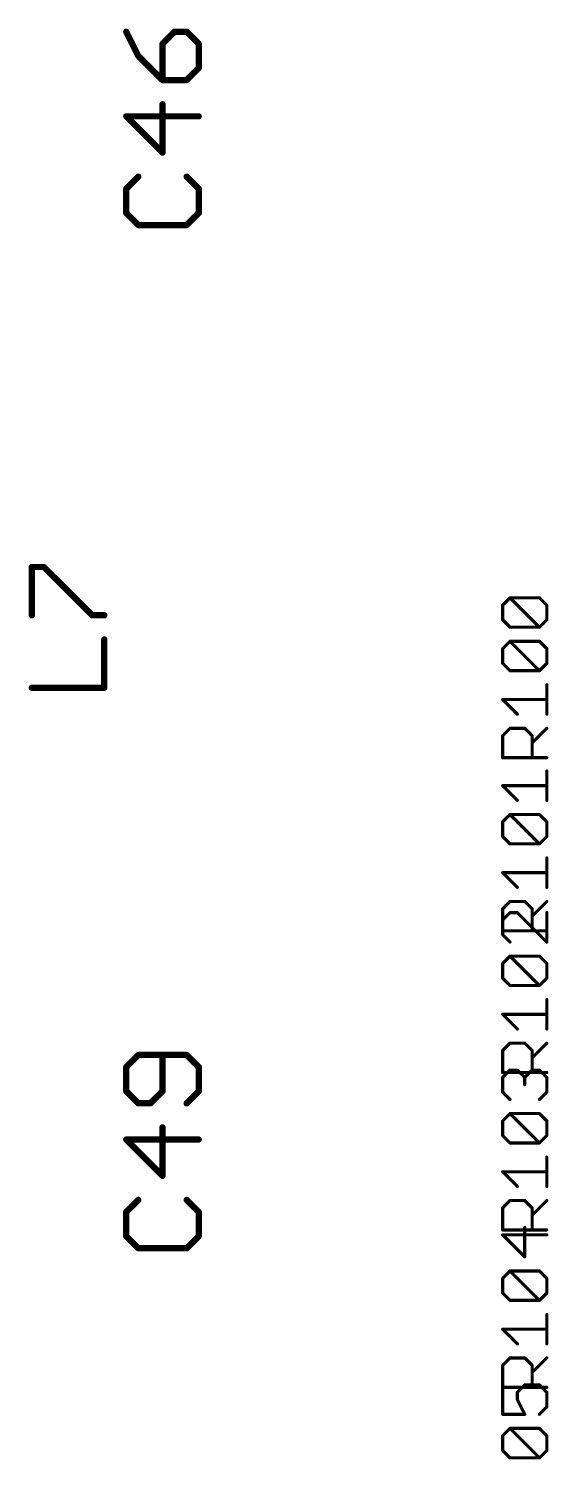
# Model space of a CAD drawing. Extents: x 0 to 11.2, y 0 to 11.2.
# Drawn here: x 10.096 to 10.426, y 5.329 to 6.238 of the extents above; entities that cross this region are included whole.
import ezdxf

# ---------------------------------------------------------------- set-up
doc = ezdxf.new("R2010")
doc.units = 0
doc.layers.add('25', color=253, linetype='CONTINUOUS')

msp = doc.modelspace()

# ---------------------------------------------------------------- linework, layer by layer
at = {"layer": '25'}
for points, const_width in [([(10.158855, 6.236101, 1), (10.157066, 6.235206)], 0.002), ([(10.188654, 6.236653, 1), (10.188654, 6.234653)], 0.002), ([(10.189361, 6.234946, 1), (10.187947, 6.23636)], 0.002), ([(10.197034, 6.23636, 1), (10.19562, 6.234946)], 0.002), ([(10.196327, 6.234653, 1), (10.196327, 6.236653)], 0.002), ([(10.18198, 6.22798, 1), (10.17998, 6.22798)], 0.002), ([(10.180273, 6.228687, 1), (10.181688, 6.227273)], 0.002), ([(10.205, 6.22798, 1), (10.203, 6.22798)], 0.002), ([(10.203293, 6.227273, 1), (10.204707, 6.228687)], 0.002), ([(10.166341, 6.221014, 1), (10.164927, 6.2196)], 0.002), ([(10.16474, 6.21986, 1), (10.166528, 6.220754)], 0.002), ([(10.203, 6.212634, 1), (10.205, 6.212634)], 0.002), ([(10.204707, 6.211927, 1), (10.203293, 6.213341)], 0.002), ([(10.18098, 6.205961, 1), (10.18098, 6.203961)], 0.002), ([(10.17998, 6.204961, 1), (10.18198, 6.204961)], 0.002), ([(10.180273, 6.204253, 1), (10.181688, 6.205668)], 0.002), ([(10.19562, 6.205668, 1), (10.197034, 6.204253)], 0.002), ([(10.196327, 6.203961, 1), (10.196327, 6.205961)], 0.002), ([(10.18198, 6.189614, 1), (10.17998, 6.189614)], 0.002), ([(10.157961, 6.182941, 1), (10.157961, 6.180941)], 0.002), ([(10.158668, 6.182648, 1), (10.157254, 6.181234)], 0.002), ([(10.204, 6.180941, 1), (10.204, 6.182941)], 0.002), ([(10.17998, 6.158921, 1), (10.18198, 6.158921)], 0.002), ([(10.180273, 6.158214, 1), (10.181688, 6.159628)], 0.002), ([(10.166341, 6.142868, 1), (10.164927, 6.144282)], 0.002), ([(10.197034, 6.144282, 1), (10.19562, 6.142868)], 0.002), ([(10.158961, 6.135902, 1), (10.156961, 6.135902)], 0.002), ([(10.157254, 6.136609, 1), (10.158668, 6.135194)], 0.002), ([(10.205, 6.135902, 1), (10.203, 6.135902)], 0.002), ([(10.203293, 6.135194, 1), (10.204707, 6.136609)], 0.002), ([(10.158668, 6.121262, 1), (10.157254, 6.119848)], 0.002), ([(10.156961, 6.120555, 1), (10.158961, 6.120555)], 0.002), ([(10.203, 6.120555, 1), (10.205, 6.120555)], 0.002), ([(10.204707, 6.119848, 1), (10.203293, 6.121262)], 0.002), ([(10.165634, 6.113882, 1), (10.165634, 6.111882)], 0.002), ([(10.164927, 6.112175, 1), (10.166341, 6.113589)], 0.002), ([(10.19562, 6.113589, 1), (10.197034, 6.112175)], 0.002), ([(10.196327, 6.111882, 1), (10.196327, 6.113882)], 0.002), ([(10.098961, 5.895653, 1), (10.096961, 5.895653)], 0.002), ([(10.097961, 5.896653, 1), (10.097961, 5.894653)], 0.002), ([(10.106341, 5.896361, 1), (10.104927, 5.894946)], 0.002), ([(10.105634, 5.894653, 1), (10.105634, 5.896653)], 0.002), ([(10.397476, 5.871388, 1), (10.396476, 5.871388)], 0.001), ([(10.396623, 5.871742, 1), (10.39733, 5.871035)], 0.001), ([(10.401647, 5.876559, 1), (10.401647, 5.875559)], 0.001), ([(10.402, 5.876412, 1), (10.401293, 5.875705)], 0.001), ([(10.402, 5.875705, 1), (10.401293, 5.876412)], 0.001), ([(10.420683, 5.876412, 1), (10.419976, 5.875705)], 0.001), ([(10.420329, 5.875559, 1), (10.420329, 5.876559)], 0.001), ([(10.4255, 5.871388, 1), (10.4245, 5.871388)], 0.001), ([(10.424646, 5.871035, 1), (10.425354, 5.871742)], 0.001), ([(10.096961, 5.864961, 1), (10.098961, 5.864961)], 0.002), ([(10.136327, 5.865961, 1), (10.136327, 5.863961)], 0.002), ([(10.13562, 5.864254, 1), (10.137034, 5.865668)], 0.002), ([(10.144, 5.863961, 1), (10.144, 5.865961)], 0.002), ([(10.396476, 5.862047, 1), (10.397476, 5.862047)], 0.001), ([(10.39733, 5.8624, 1), (10.396623, 5.861693)], 0.001), ([(10.4245, 5.862047, 1), (10.4255, 5.862047)], 0.001), ([(10.425354, 5.861693, 1), (10.424646, 5.8624)], 0.001), ([(10.401647, 5.857876, 1), (10.401647, 5.856876)], 0.001), ([(10.401293, 5.857023, 1), (10.402, 5.85773)], 0.001), ([(10.419976, 5.85773, 1), (10.420683, 5.857023)], 0.001), ([(10.419976, 5.857023, 1), (10.420683, 5.85773)], 0.001), ([(10.420329, 5.856876, 1), (10.420329, 5.857876)], 0.001), ([(10.145, 5.849614, 1), (10.143, 5.849614)], 0.002), ([(10.397476, 5.843765, 1), (10.396476, 5.843765)], 0.001), ([(10.396623, 5.844118, 1), (10.39733, 5.843411)], 0.001), ([(10.401647, 5.848935, 1), (10.401647, 5.847935)], 0.001), ([(10.402, 5.848789, 1), (10.401293, 5.848082)], 0.001), ([(10.402, 5.848082, 1), (10.401293, 5.848789)], 0.001), ([(10.420683, 5.848789, 1), (10.419976, 5.848082)], 0.001), ([(10.420329, 5.847935, 1), (10.420329, 5.848935)], 0.001), ([(10.4255, 5.843765, 1), (10.4245, 5.843765)], 0.001), ([(10.424646, 5.843411, 1), (10.425354, 5.844118)], 0.001), ([(10.39733, 5.834777, 1), (10.396623, 5.83407)], 0.001), ([(10.425354, 5.83407, 1), (10.424646, 5.834777)], 0.001), ([(10.396476, 5.834423, 1), (10.397476, 5.834423)], 0.001), ([(10.401647, 5.830253, 1), (10.401647, 5.829253)], 0.001), ([(10.401293, 5.829399, 1), (10.402, 5.830106)], 0.001), ([(10.419976, 5.830106, 1), (10.420683, 5.829399)], 0.001), ([(10.419976, 5.829399, 1), (10.420683, 5.830106)], 0.001), ([(10.420329, 5.829253, 1), (10.420329, 5.830253)], 0.001), ([(10.4245, 5.834423, 1), (10.4255, 5.834423)], 0.001), ([(10.097961, 5.819921, 1), (10.097961, 5.817921)], 0.002), ([(10.143, 5.818921, 1), (10.145, 5.818921)], 0.002), ([(10.144, 5.817921, 1), (10.144, 5.819921)], 0.002), ([(10.4255, 5.820812, 1), (10.4245, 5.820812)], 0.001), ([(10.396976, 5.81197, 1), (10.396976, 5.81097)], 0.001), ([(10.39733, 5.811824, 1), (10.396623, 5.811117)], 0.001), ([(10.425, 5.81097, 1), (10.425, 5.81197)], 0.001), ([(10.405964, 5.801776, 1), (10.406671, 5.802483)], 0.001), ([(10.4245, 5.802129, 1), (10.4255, 5.802129)], 0.001), ([(10.401647, 5.793688, 1), (10.401647, 5.792688)], 0.001), ([(10.402, 5.792835, 1), (10.401293, 5.793542)], 0.001), ([(10.411342, 5.793542, 1), (10.410635, 5.792835)], 0.001), ([(10.410988, 5.792688, 1), (10.410988, 5.793688)], 0.001), ([(10.425354, 5.792835, 1), (10.424646, 5.793542)], 0.001), ([(10.397476, 5.788518, 1), (10.396476, 5.788518)], 0.001), ([(10.396623, 5.788871, 1), (10.39733, 5.788164)], 0.001), ([(10.415305, 5.784201, 1), (10.416012, 5.783493)], 0.001), ([(10.416159, 5.788518, 1), (10.415159, 5.788518)], 0.001), ([(10.415305, 5.788164, 1), (10.416012, 5.788871)], 0.001), ([(10.396976, 5.775006, 1), (10.396976, 5.774006)], 0.001), ([(10.396476, 5.774506, 1), (10.397476, 5.774506)], 0.001), ([(10.415159, 5.774506, 1), (10.416159, 5.774506)], 0.001), ([(10.425, 5.774006, 1), (10.425, 5.775006)], 0.001), ([(10.4255, 5.766059, 1), (10.4245, 5.766059)], 0.001), ([(10.396976, 5.757218, 1), (10.396976, 5.756218)], 0.001), ([(10.39733, 5.757071, 1), (10.396623, 5.756364)], 0.001), ([(10.425, 5.756218, 1), (10.425, 5.757218)], 0.001), ([(10.405964, 5.747023, 1), (10.406671, 5.74773)], 0.001), ([(10.4245, 5.747376, 1), (10.4255, 5.747376)], 0.001), ([(10.401647, 5.738935, 1), (10.401647, 5.737935)], 0.001), ([(10.402, 5.738789, 1), (10.401293, 5.738082)], 0.001), ([(10.402, 5.738082, 1), (10.401293, 5.738789)], 0.001), ([(10.420683, 5.738789, 1), (10.419976, 5.738082)], 0.001), ([(10.420329, 5.737935, 1), (10.420329, 5.738935)], 0.001), ([(10.397476, 5.733765, 1), (10.396476, 5.733765)], 0.001), ([(10.396623, 5.734118, 1), (10.39733, 5.733411)], 0.001), ([(10.4255, 5.733765, 1), (10.4245, 5.733765)], 0.001), ([(10.424646, 5.733411, 1), (10.425354, 5.734118)], 0.001), ([(10.396476, 5.724423, 1), (10.397476, 5.724423)], 0.001), ([(10.39733, 5.724777, 1), (10.396623, 5.72407)], 0.001), ([(10.401647, 5.720253, 1), (10.401647, 5.719253)], 0.001), ([(10.401293, 5.719399, 1), (10.402, 5.720106)], 0.001), ([(10.419976, 5.720106, 1), (10.420683, 5.719399)], 0.001), ([(10.419976, 5.719399, 1), (10.420683, 5.720106)], 0.001), ([(10.420329, 5.719253, 1), (10.420329, 5.720253)], 0.001), ([(10.4245, 5.724423, 1), (10.4255, 5.724423)], 0.001), ([(10.425354, 5.72407, 1), (10.424646, 5.724777)], 0.001), ([(10.4255, 5.710812, 1), (10.4245, 5.710812)], 0.001), ([(10.396976, 5.70197, 1), (10.396976, 5.70097)], 0.001), ([(10.39733, 5.701824, 1), (10.396623, 5.701117)], 0.001), ([(10.425, 5.70097, 1), (10.425, 5.70197)], 0.001), ([(10.405964, 5.691776, 1), (10.406671, 5.692483)], 0.001), ([(10.4245, 5.692129, 1), (10.4255, 5.692129)], 0.001), ([(10.401647, 5.683688, 1), (10.401647, 5.682688)], 0.001), ([(10.402, 5.682835, 1), (10.401293, 5.683542)], 0.001), ([(10.411342, 5.683542, 1), (10.410635, 5.682835)], 0.001), ([(10.410988, 5.682688, 1), (10.410988, 5.683688)], 0.001), ([(10.425354, 5.682835, 1), (10.424646, 5.683542)], 0.001), ([(10.397476, 5.678518, 1), (10.396476, 5.678518)], 0.001), ([(10.397476, 5.671388, 1), (10.396476, 5.671388)], 0.001), ([(10.396623, 5.678871, 1), (10.39733, 5.678164)], 0.001), ([(10.396623, 5.671742, 1), (10.39733, 5.671035)], 0.001), ([(10.401647, 5.676559, 1), (10.401647, 5.675559)], 0.001), ([(10.402, 5.675705, 1), (10.401293, 5.676412)], 0.001), ([(10.406671, 5.676412, 1), (10.405964, 5.675705)], 0.001), ([(10.406317, 5.675559, 1), (10.406317, 5.676559)], 0.001), ([(10.415305, 5.674201, 1), (10.416012, 5.673493)], 0.001), ([(10.416159, 5.678518, 1), (10.415159, 5.678518)], 0.001), ([(10.415305, 5.678164, 1), (10.416012, 5.678871)], 0.001), ([(10.4255, 5.676059, 1), (10.4245, 5.676059)], 0.001), ([(10.396976, 5.665006, 1), (10.396976, 5.664006)], 0.001), ([(10.396476, 5.664506, 1), (10.397476, 5.664506)], 0.001), ([(10.396476, 5.662047, 1), (10.397476, 5.662047)], 0.001), ([(10.39733, 5.6624, 1), (10.396623, 5.661693)], 0.001), ([(10.415159, 5.664506, 1), (10.416159, 5.664506)], 0.001), ([(10.425, 5.664006, 1), (10.425, 5.665006)], 0.001), ([(10.401293, 5.657023, 1), (10.402, 5.65773)], 0.001), ([(10.4245, 5.657376, 1), (10.4255, 5.657376)], 0.001), ([(10.424646, 5.657023, 1), (10.425354, 5.65773)], 0.001), ([(10.397476, 5.643765, 1), (10.396476, 5.643765)], 0.001), ([(10.396623, 5.644118, 1), (10.39733, 5.643411)], 0.001), ([(10.401647, 5.648935, 1), (10.401647, 5.647935)], 0.001), ([(10.402, 5.648789, 1), (10.401293, 5.648082)], 0.001), ([(10.402, 5.648082, 1), (10.401293, 5.648789)], 0.001), ([(10.420683, 5.648789, 1), (10.419976, 5.648082)], 0.001), ([(10.420329, 5.647935, 1), (10.420329, 5.648935)], 0.001), ([(10.4255, 5.643765, 1), (10.4245, 5.643765)], 0.001), ([(10.424646, 5.643411, 1), (10.425354, 5.644118)], 0.001), ([(10.39733, 5.634777, 1), (10.396623, 5.63407)], 0.001), ([(10.425354, 5.63407, 1), (10.424646, 5.634777)], 0.001), ([(10.396476, 5.634423, 1), (10.397476, 5.634423)], 0.001), ([(10.401647, 5.630253, 1), (10.401647, 5.629253)], 0.001), ([(10.401293, 5.629399, 1), (10.402, 5.630106)], 0.001), ([(10.419976, 5.630106, 1), (10.420683, 5.629399)], 0.001), ([(10.419976, 5.629399, 1), (10.420683, 5.630106)], 0.001), ([(10.420329, 5.629253, 1), (10.420329, 5.630253)], 0.001), ([(10.4245, 5.634423, 1), (10.4255, 5.634423)], 0.001), ([(10.4255, 5.620812, 1), (10.4245, 5.620812)], 0.001), ([(10.396976, 5.61197, 1), (10.396976, 5.61097)], 0.001), ([(10.39733, 5.611824, 1), (10.396623, 5.611117)], 0.001), ([(10.425, 5.61097, 1), (10.425, 5.61197)], 0.001), ([(10.405964, 5.601776, 1), (10.406671, 5.602483)], 0.001), ([(10.4245, 5.602129, 1), (10.4255, 5.602129)], 0.001), ([(10.401647, 5.593688, 1), (10.401647, 5.592688)], 0.001), ([(10.402, 5.592835, 1), (10.401293, 5.593542)], 0.001), ([(10.411342, 5.593542, 1), (10.410635, 5.592835)], 0.001), ([(10.410988, 5.592688, 1), (10.410988, 5.593688)], 0.001), ([(10.425354, 5.592835, 1), (10.424646, 5.593542)], 0.001), ([(10.165634, 5.586653, 1), (10.165634, 5.584653)], 0.002), ([(10.166341, 5.584946, 1), (10.164927, 5.58636)], 0.002), ([(10.18198, 5.585653, 1), (10.17998, 5.585653)], 0.002), ([(10.197034, 5.58636, 1), (10.19562, 5.584946)], 0.002), ([(10.196327, 5.584653, 1), (10.196327, 5.586653)], 0.002), ([(10.397476, 5.588518, 1), (10.396476, 5.588518)], 0.001), ([(10.396623, 5.588871, 1), (10.39733, 5.588164)], 0.001), ([(10.415305, 5.584201, 1), (10.416012, 5.583493)], 0.001), ([(10.416159, 5.588518, 1), (10.415159, 5.588518)], 0.001), ([(10.415305, 5.588164, 1), (10.416012, 5.588871)], 0.001), ([(10.158961, 5.57798, 1), (10.156961, 5.57798)], 0.002), ([(10.157254, 5.578687, 1), (10.158668, 5.577273)], 0.002), ([(10.205, 5.57798, 1), (10.203, 5.57798)], 0.002), ([(10.203293, 5.577273, 1), (10.204707, 5.578687)], 0.002), ([(10.396976, 5.575006, 1), (10.396976, 5.574006)], 0.001), ([(10.396476, 5.574506, 1), (10.397476, 5.574506)], 0.001), ([(10.397476, 5.571388, 1), (10.396476, 5.571388)], 0.001), ([(10.396623, 5.571742, 1), (10.39733, 5.571035)], 0.001), ([(10.401647, 5.576559, 1), (10.401647, 5.575559)], 0.001), ([(10.402, 5.575705, 1), (10.401293, 5.576412)], 0.001), ([(10.406671, 5.576412, 1), (10.405964, 5.575705)], 0.001), ([(10.406317, 5.575559, 1), (10.406317, 5.576559)], 0.001), ([(10.411488, 5.571388, 1), (10.410488, 5.571388)], 0.001), ([(10.410635, 5.571742, 1), (10.411342, 5.571035)], 0.001), ([(10.410635, 5.571035, 1), (10.411342, 5.571742)], 0.001), ([(10.415659, 5.576559, 1), (10.415659, 5.575559)], 0.001), ([(10.415159, 5.574506, 1), (10.416159, 5.574506)], 0.001), ([(10.416012, 5.575705, 1), (10.415305, 5.576412)], 0.001), ([(10.420683, 5.576412, 1), (10.419976, 5.575705)], 0.001), ([(10.420329, 5.575559, 1), (10.420329, 5.576559)], 0.001), ([(10.4255, 5.571388, 1), (10.4245, 5.571388)], 0.001), ([(10.424646, 5.571035, 1), (10.425354, 5.571742)], 0.001), ([(10.425, 5.574006, 1), (10.425, 5.575006)], 0.001), ([(10.158668, 5.563341, 1), (10.157254, 5.561926)], 0.002), ([(10.156961, 5.562634, 1), (10.158961, 5.562634)], 0.002), ([(10.17998, 5.562634, 1), (10.18198, 5.562634)], 0.002), ([(10.181688, 5.561926, 1), (10.180273, 5.563341)], 0.002), ([(10.203, 5.562634, 1), (10.205, 5.562634)], 0.002), ([(10.204707, 5.561927, 1), (10.203293, 5.563341)], 0.002), ([(10.396476, 5.562047, 1), (10.397476, 5.562047)], 0.001), ([(10.39733, 5.5624, 1), (10.396623, 5.561693)], 0.001), ([(10.410488, 5.566718, 1), (10.411488, 5.566718)], 0.001), ([(10.4245, 5.562047, 1), (10.4255, 5.562047)], 0.001), ([(10.425354, 5.561693, 1), (10.424646, 5.5624)], 0.001), ([(10.165634, 5.555961, 1), (10.165634, 5.553961)], 0.002), ([(10.164927, 5.554253, 1), (10.166341, 5.555668)], 0.002), ([(10.1726, 5.555668, 1), (10.174014, 5.554253)], 0.002), ([(10.173307, 5.553961, 1), (10.173307, 5.555961)], 0.002), ([(10.19562, 5.555668, 1), (10.197034, 5.554253)], 0.002), ([(10.401293, 5.557023, 1), (10.402, 5.55773)], 0.001), ([(10.419976, 5.55773, 1), (10.420683, 5.557023)], 0.001), ([(10.397476, 5.543765, 1), (10.396476, 5.543765)], 0.001), ([(10.396623, 5.544118, 1), (10.39733, 5.543411)], 0.001), ([(10.401647, 5.548935, 1), (10.401647, 5.547935)], 0.001), ([(10.402, 5.548789, 1), (10.401293, 5.548082)], 0.001), ([(10.402, 5.548082, 1), (10.401293, 5.548789)], 0.001), ([(10.420683, 5.548789, 1), (10.419976, 5.548082)], 0.001), ([(10.420329, 5.547935, 1), (10.420329, 5.548935)], 0.001), ([(10.4255, 5.543765, 1), (10.4245, 5.543765)], 0.001), ([(10.424646, 5.543411, 1), (10.425354, 5.544118)], 0.001), ([(10.18198, 5.539614, 1), (10.17998, 5.539614)], 0.002), ([(10.39733, 5.534777, 1), (10.396623, 5.53407)], 0.001), ([(10.425354, 5.53407, 1), (10.424646, 5.534777)], 0.001), ([(10.157961, 5.532941, 1), (10.157961, 5.530941)], 0.002), ([(10.158668, 5.532648, 1), (10.157254, 5.531234)], 0.002), ([(10.204, 5.530941, 1), (10.204, 5.532941)], 0.002), ([(10.396476, 5.534423, 1), (10.397476, 5.534423)], 0.001), ([(10.401647, 5.530253, 1), (10.401647, 5.529253)], 0.001), ([(10.401293, 5.529399, 1), (10.402, 5.530106)], 0.001), ([(10.419976, 5.530106, 1), (10.420683, 5.529399)], 0.001), ([(10.419976, 5.529399, 1), (10.420683, 5.530106)], 0.001), ([(10.420329, 5.529253, 1), (10.420329, 5.530253)], 0.001), ([(10.4245, 5.534423, 1), (10.4255, 5.534423)], 0.001), ([(10.4255, 5.520812, 1), (10.4245, 5.520812)], 0.001), ([(10.17998, 5.508921, 1), (10.18198, 5.508921)], 0.002), ([(10.180273, 5.508214, 1), (10.181688, 5.509628)], 0.002), ([(10.396976, 5.51197, 1), (10.396976, 5.51097)], 0.001), ([(10.39733, 5.511824, 1), (10.396623, 5.511117)], 0.001), ([(10.425, 5.51097, 1), (10.425, 5.51197)], 0.001), ([(10.405964, 5.501776, 1), (10.406671, 5.502483)], 0.001), ([(10.4245, 5.502129, 1), (10.4255, 5.502129)], 0.001), ([(10.166341, 5.492868, 1), (10.164927, 5.494282)], 0.002), ([(10.197034, 5.494282, 1), (10.19562, 5.492868)], 0.002), ([(10.401647, 5.493688, 1), (10.401647, 5.492688)], 0.001), ([(10.402, 5.492835, 1), (10.401293, 5.493542)], 0.001), ([(10.411342, 5.493542, 1), (10.410635, 5.492835)], 0.001), ([(10.410988, 5.492688, 1), (10.410988, 5.493688)], 0.001), ([(10.425354, 5.492835, 1), (10.424646, 5.493542)], 0.001), ([(10.158961, 5.485902, 1), (10.156961, 5.485902)], 0.002), ([(10.157254, 5.486609, 1), (10.158668, 5.485194)], 0.002), ([(10.205, 5.485902, 1), (10.203, 5.485902)], 0.002), ([(10.203293, 5.485194, 1), (10.204707, 5.486609)], 0.002), ([(10.397476, 5.488518, 1), (10.396476, 5.488518)], 0.001), ([(10.396623, 5.488871, 1), (10.39733, 5.488164)], 0.001), ([(10.415305, 5.484201, 1), (10.416012, 5.483493)], 0.001), ([(10.416159, 5.488518, 1), (10.415159, 5.488518)], 0.001), ([(10.415305, 5.488164, 1), (10.416012, 5.488871)], 0.001), ([(10.158668, 5.471262, 1), (10.157254, 5.469848)], 0.002), ([(10.204707, 5.469848, 1), (10.203293, 5.471262)], 0.002), ([(10.396976, 5.475006, 1), (10.396976, 5.474006)], 0.001), ([(10.396476, 5.474506, 1), (10.397476, 5.474506)], 0.001), ([(10.396976, 5.471888, 1), (10.396976, 5.470888)], 0.001), ([(10.39733, 5.471742, 1), (10.396623, 5.471035)], 0.001), ([(10.411488, 5.476059, 1), (10.410488, 5.476059)], 0.001), ([(10.415159, 5.474506, 1), (10.416159, 5.474506)], 0.001), ([(10.425, 5.474006, 1), (10.425, 5.475006)], 0.001), ([(10.425, 5.470888, 1), (10.425, 5.471888)], 0.001), ([(10.156961, 5.470555, 1), (10.158961, 5.470555)], 0.002), ([(10.165634, 5.463882, 1), (10.165634, 5.461882)], 0.002), ([(10.164927, 5.462175, 1), (10.166341, 5.463589)], 0.002), ([(10.19562, 5.463589, 1), (10.197034, 5.462175)], 0.002), ([(10.196327, 5.461882, 1), (10.196327, 5.463882)], 0.002), ([(10.203, 5.470555, 1), (10.205, 5.470555)], 0.002), ([(10.410488, 5.457376, 1), (10.411488, 5.457376)], 0.001), ([(10.410635, 5.457023, 1), (10.411342, 5.45773)], 0.001), ([(10.397476, 5.443765, 1), (10.396476, 5.443765)], 0.001), ([(10.396623, 5.444118, 1), (10.39733, 5.443411)], 0.001), ([(10.401647, 5.448935, 1), (10.401647, 5.447935)], 0.001), ([(10.402, 5.448789, 1), (10.401293, 5.448082)], 0.001), ([(10.402, 5.448082, 1), (10.401293, 5.448789)], 0.001), ([(10.420683, 5.448789, 1), (10.419976, 5.448082)], 0.001), ([(10.420329, 5.447935, 1), (10.420329, 5.448935)], 0.001), ([(10.4255, 5.443765, 1), (10.4245, 5.443765)], 0.001), ([(10.424646, 5.443411, 1), (10.425354, 5.444118)], 0.001), ([(10.39733, 5.434777, 1), (10.396623, 5.43407)], 0.001), ([(10.425354, 5.43407, 1), (10.424646, 5.434777)], 0.001), ([(10.396476, 5.434423, 1), (10.397476, 5.434423)], 0.001), ([(10.401647, 5.430253, 1), (10.401647, 5.429253)], 0.001), ([(10.401293, 5.429399, 1), (10.402, 5.430106)], 0.001), ([(10.419976, 5.430106, 1), (10.420683, 5.429399)], 0.001), ([(10.419976, 5.429399, 1), (10.420683, 5.430106)], 0.001), ([(10.420329, 5.429253, 1), (10.420329, 5.430253)], 0.001), ([(10.4245, 5.434423, 1), (10.4255, 5.434423)], 0.001), ([(10.4255, 5.420812, 1), (10.4245, 5.420812)], 0.001), ([(10.396976, 5.41197, 1), (10.396976, 5.41097)], 0.001), ([(10.39733, 5.411824, 1), (10.396623, 5.411117)], 0.001), ([(10.425, 5.41097, 1), (10.425, 5.41197)], 0.001), ([(10.405964, 5.401776, 1), (10.406671, 5.402483)], 0.001), ([(10.4245, 5.402129, 1), (10.4255, 5.402129)], 0.001), ([(10.401647, 5.393688, 1), (10.401647, 5.392688)], 0.001), ([(10.402, 5.392835, 1), (10.401293, 5.393542)], 0.001), ([(10.411342, 5.393542, 1), (10.410635, 5.392835)], 0.001), ([(10.410988, 5.392688, 1), (10.410988, 5.393688)], 0.001), ([(10.425354, 5.392835, 1), (10.424646, 5.393542)], 0.001), ([(10.397476, 5.388518, 1), (10.396476, 5.388518)], 0.001), ([(10.396623, 5.388871, 1), (10.39733, 5.388164)], 0.001), ([(10.415305, 5.384201, 1), (10.416012, 5.383493)], 0.001), ([(10.416159, 5.388518, 1), (10.415159, 5.388518)], 0.001), ([(10.415305, 5.388164, 1), (10.416012, 5.388871)], 0.001), ([(10.397476, 5.376059, 1), (10.396476, 5.376059)], 0.001), ([(10.396976, 5.375006, 1), (10.396976, 5.374006)], 0.001), ([(10.396476, 5.374506, 1), (10.397476, 5.374506)], 0.001), ([(10.406817, 5.371388, 1), (10.405817, 5.371388)], 0.001), ([(10.405964, 5.371742, 1), (10.406671, 5.371035)], 0.001), ([(10.410988, 5.376559, 1), (10.410988, 5.375559)], 0.001), ([(10.411342, 5.375705, 1), (10.410635, 5.376412)], 0.001), ([(10.415159, 5.374506, 1), (10.416159, 5.374506)], 0.001), ([(10.420683, 5.376412, 1), (10.419976, 5.375705)], 0.001), ([(10.420329, 5.375559, 1), (10.420329, 5.376559)], 0.001), ([(10.4255, 5.371388, 1), (10.4245, 5.371388)], 0.001), ([(10.424646, 5.371035, 1), (10.425354, 5.371742)], 0.001), ([(10.425, 5.374006, 1), (10.425, 5.375006)], 0.001), ([(10.406765, 5.366941, 1), (10.40587, 5.366494)], 0.001), ([(10.405817, 5.366718, 1), (10.406817, 5.366718)], 0.001), ([(10.4245, 5.362047, 1), (10.4255, 5.362047)], 0.001), ([(10.425354, 5.361693, 1), (10.424646, 5.3624)], 0.001), ([(10.396976, 5.357876, 1), (10.396976, 5.356876)], 0.001), ([(10.396476, 5.357376, 1), (10.397476, 5.357376)], 0.001), ([(10.410541, 5.357153, 1), (10.411435, 5.3576)], 0.001), ([(10.410988, 5.356876, 1), (10.410988, 5.357876)], 0.001), ([(10.419976, 5.35773, 1), (10.420683, 5.357023)], 0.001), ([(10.397476, 5.343765, 1), (10.396476, 5.343765)], 0.001), ([(10.396623, 5.344118, 1), (10.39733, 5.343411)], 0.001), ([(10.401647, 5.348935, 1), (10.401647, 5.347935)], 0.001), ([(10.402, 5.348789, 1), (10.401293, 5.348082)], 0.001), ([(10.402, 5.348082, 1), (10.401293, 5.348789)], 0.001), ([(10.420683, 5.348789, 1), (10.419976, 5.348082)], 0.001), ([(10.420329, 5.347935, 1), (10.420329, 5.348935)], 0.001), ([(10.4255, 5.343765, 1), (10.4245, 5.343765)], 0.001), ([(10.424646, 5.343411, 1), (10.425354, 5.344118)], 0.001), ([(10.39733, 5.334777, 1), (10.396623, 5.33407)], 0.001), ([(10.425354, 5.33407, 1), (10.424646, 5.334777)], 0.001), ([(10.396476, 5.334423, 1), (10.397476, 5.334423)], 0.001), ([(10.401647, 5.330253, 1), (10.401647, 5.329253)], 0.001), ([(10.401293, 5.329399, 1), (10.402, 5.330106)], 0.001), ([(10.419976, 5.330106, 1), (10.420683, 5.329399)], 0.001), ([(10.419976, 5.329399, 1), (10.420683, 5.330106)], 0.001), ([(10.420329, 5.329253, 1), (10.420329, 5.330253)], 0.001), ([(10.4245, 5.334423, 1), (10.4255, 5.334423)], 0.001)]:
    msp.add_lwpolyline(points, format="xyb", dxfattribs=dict(at, const_width=const_width))
for points, const_width in [([(10.157961, 6.235653), (10.165634, 6.220307)], 0.004), ([(10.188654, 6.235653), (10.18098, 6.22798)], 0.004), ([(10.196327, 6.235653), (10.188654, 6.235653)], 0.004), ([(10.204, 6.22798), (10.196327, 6.235653)], 0.004), ([(10.18098, 6.22798), (10.18098, 6.204961)], 0.004), ([(10.204, 6.212634), (10.204, 6.22798)], 0.004), ([(10.165634, 6.220307), (10.18098, 6.204961)], 0.004), ([(10.196327, 6.204961), (10.204, 6.212634)], 0.004), ([(10.18098, 6.204961), (10.196327, 6.204961)], 0.004), ([(10.18098, 6.158921), (10.18098, 6.189614)], 0.004), ([(10.204, 6.181941), (10.157961, 6.181941)], 0.004), ([(10.157961, 6.181941), (10.18098, 6.158921)], 0.004), ([(10.165634, 6.143575), (10.157961, 6.135902)], 0.004), ([(10.204, 6.135902), (10.196327, 6.143575)], 0.004), ([(10.157961, 6.135902), (10.157961, 6.120555)], 0.004), ([(10.204, 6.120555), (10.204, 6.135902)], 0.004), ([(10.157961, 6.120555), (10.165634, 6.112882)], 0.004), ([(10.196327, 6.112882), (10.204, 6.120555)], 0.004), ([(10.165634, 6.112882), (10.196327, 6.112882)], 0.004), ([(10.097961, 5.864961), (10.097961, 5.895653)], 0.004), ([(10.097961, 5.895653), (10.105634, 5.895653)], 0.004), ([(10.105634, 5.895653), (10.136327, 5.864961)], 0.004), ([(10.396976, 5.871388), (10.401647, 5.876059)], 0.002), ([(10.396976, 5.862047), (10.396976, 5.871388)], 0.002), ([(10.401647, 5.876059), (10.420329, 5.876059)], 0.002), ([(10.420329, 5.857376), (10.401647, 5.876059)], 0.002), ([(10.420329, 5.876059), (10.425, 5.871388)], 0.002), ([(10.425, 5.871388), (10.425, 5.862047)], 0.002), ([(10.136327, 5.864961), (10.144, 5.864961)], 0.004), ([(10.401647, 5.857376), (10.396976, 5.862047)], 0.002), ([(10.425, 5.862047), (10.420329, 5.857376)], 0.002), ([(10.420329, 5.857376), (10.401647, 5.857376)], 0.002), ([(10.144, 5.818921), (10.144, 5.849614)], 0.004), ([(10.396976, 5.843765), (10.401647, 5.848435)], 0.002), ([(10.396976, 5.834423), (10.396976, 5.843765)], 0.002), ([(10.401647, 5.848435), (10.420329, 5.848435)], 0.002), ([(10.420329, 5.829753), (10.401647, 5.848435)], 0.002), ([(10.420329, 5.848435), (10.425, 5.843765)], 0.002), ([(10.425, 5.843765), (10.425, 5.834423)], 0.002), ([(10.401647, 5.829753), (10.396976, 5.834423)], 0.002), ([(10.425, 5.834423), (10.420329, 5.829753)], 0.002), ([(10.420329, 5.829753), (10.401647, 5.829753)], 0.002), ([(10.097961, 5.818921), (10.144, 5.818921)], 0.004), ([(10.425, 5.802129), (10.425, 5.820812)], 0.002), ([(10.406317, 5.802129), (10.396976, 5.81147)], 0.002), ([(10.396976, 5.81147), (10.425, 5.81147)], 0.002), ([(10.396976, 5.788518), (10.401647, 5.793188)], 0.002), ([(10.401647, 5.793188), (10.410988, 5.793188)], 0.002), ([(10.410988, 5.793188), (10.415659, 5.788518)], 0.002), ([(10.415659, 5.783847), (10.425, 5.793188)], 0.002), ([(10.396976, 5.774506), (10.396976, 5.788518)], 0.002), ([(10.415659, 5.788518), (10.415659, 5.774506)], 0.002), ([(10.425, 5.774506), (10.396976, 5.774506)], 0.002), ([(10.425, 5.747376), (10.425, 5.766059)], 0.002), ([(10.406317, 5.747376), (10.396976, 5.756718)], 0.002), ([(10.396976, 5.756718), (10.425, 5.756718)], 0.002), ([(10.396976, 5.733765), (10.401647, 5.738435)], 0.002), ([(10.401647, 5.738435), (10.420329, 5.738435)], 0.002), ([(10.420329, 5.719753), (10.401647, 5.738435)], 0.002), ([(10.420329, 5.738435), (10.425, 5.733765)], 0.002), ([(10.396976, 5.724423), (10.396976, 5.733765)], 0.002), ([(10.425, 5.733765), (10.425, 5.724423)], 0.002), ([(10.401647, 5.719753), (10.396976, 5.724423)], 0.002), ([(10.420329, 5.719753), (10.401647, 5.719753)], 0.002), ([(10.425, 5.724423), (10.420329, 5.719753)], 0.002), ([(10.425, 5.692129), (10.425, 5.710812)], 0.002), ([(10.406317, 5.692129), (10.396976, 5.70147)], 0.002), ([(10.396976, 5.70147), (10.425, 5.70147)], 0.002), ([(10.396976, 5.678518), (10.401647, 5.683188)], 0.002), ([(10.401647, 5.683188), (10.410988, 5.683188)], 0.002), ([(10.410988, 5.683188), (10.415659, 5.678518)], 0.002), ([(10.415659, 5.673847), (10.425, 5.683188)], 0.002), ([(10.396976, 5.664506), (10.396976, 5.678518)], 0.002), ([(10.401647, 5.676059), (10.396976, 5.671388)], 0.002), ([(10.396976, 5.671388), (10.396976, 5.662047)], 0.002), ([(10.406317, 5.676059), (10.401647, 5.676059)], 0.002), ([(10.425, 5.657376), (10.406317, 5.676059)], 0.002), ([(10.415659, 5.678518), (10.415659, 5.664506)], 0.002), ([(10.425, 5.676059), (10.425, 5.657376)], 0.002), ([(10.425, 5.664506), (10.396976, 5.664506)], 0.002), ([(10.396976, 5.662047), (10.401647, 5.657376)], 0.002), ([(10.396976, 5.643765), (10.401647, 5.648435)], 0.002), ([(10.396976, 5.634423), (10.396976, 5.643765)], 0.002), ([(10.401647, 5.648435), (10.420329, 5.648435)], 0.002), ([(10.420329, 5.629753), (10.401647, 5.648435)], 0.002), ([(10.420329, 5.648435), (10.425, 5.643765)], 0.002), ([(10.425, 5.643765), (10.425, 5.634423)], 0.002), ([(10.401647, 5.629753), (10.396976, 5.634423)], 0.002), ([(10.425, 5.634423), (10.420329, 5.629753)], 0.002), ([(10.420329, 5.629753), (10.401647, 5.629753)], 0.002), ([(10.425, 5.602129), (10.425, 5.620812)], 0.002), ([(10.406317, 5.602129), (10.396976, 5.61147)], 0.002), ([(10.396976, 5.61147), (10.425, 5.61147)], 0.002), ([(10.396976, 5.588518), (10.401647, 5.593188)], 0.002), ([(10.401647, 5.593188), (10.410988, 5.593188)], 0.002), ([(10.410988, 5.593188), (10.415659, 5.588518)], 0.002), ([(10.415659, 5.583847), (10.425, 5.593188)], 0.002), ([(10.165634, 5.585653), (10.157961, 5.57798)], 0.004), ([(10.196327, 5.585653), (10.165634, 5.585653)], 0.004), ([(10.18098, 5.562634), (10.18098, 5.585653)], 0.004), ([(10.204, 5.57798), (10.196327, 5.585653)], 0.004), ([(10.396976, 5.574506), (10.396976, 5.588518)], 0.002), ([(10.415659, 5.588518), (10.415659, 5.574506)], 0.002), ([(10.157961, 5.57798), (10.157961, 5.562634)], 0.004), ([(10.204, 5.562634), (10.204, 5.57798)], 0.004), ([(10.396976, 5.571388), (10.401647, 5.576059)], 0.002), ([(10.425, 5.574506), (10.396976, 5.574506)], 0.002), ([(10.396976, 5.562047), (10.396976, 5.571388)], 0.002), ([(10.401647, 5.576059), (10.406317, 5.576059)], 0.002), ([(10.406317, 5.576059), (10.410988, 5.571388)], 0.002), ([(10.410988, 5.571388), (10.415659, 5.576059)], 0.002), ([(10.410988, 5.571388), (10.410988, 5.566718)], 0.002), ([(10.415659, 5.576059), (10.420329, 5.576059)], 0.002), ([(10.420329, 5.576059), (10.425, 5.571388)], 0.002), ([(10.425, 5.571388), (10.425, 5.562047)], 0.002), ([(10.157961, 5.562634), (10.165634, 5.554961)], 0.004), ([(10.173307, 5.554961), (10.18098, 5.562634)], 0.004), ([(10.196327, 5.554961), (10.204, 5.562634)], 0.004), ([(10.401647, 5.557376), (10.396976, 5.562047)], 0.002), ([(10.425, 5.562047), (10.420329, 5.557376)], 0.002), ([(10.165634, 5.554961), (10.173307, 5.554961)], 0.004), ([(10.396976, 5.543765), (10.401647, 5.548435)], 0.002), ([(10.396976, 5.534423), (10.396976, 5.543765)], 0.002), ([(10.401647, 5.548435), (10.420329, 5.548435)], 0.002), ([(10.420329, 5.529753), (10.401647, 5.548435)], 0.002), ([(10.420329, 5.548435), (10.425, 5.543765)], 0.002), ([(10.425, 5.543765), (10.425, 5.534423)], 0.002), ([(10.18098, 5.508921), (10.18098, 5.539614)], 0.004), ([(10.401647, 5.529753), (10.396976, 5.534423)], 0.002), ([(10.425, 5.534423), (10.420329, 5.529753)], 0.002), ([(10.204, 5.531941), (10.157961, 5.531941)], 0.004), ([(10.157961, 5.531941), (10.18098, 5.508921)], 0.004), ([(10.420329, 5.529753), (10.401647, 5.529753)], 0.002), ([(10.425, 5.502129), (10.425, 5.520812)], 0.002), ([(10.406317, 5.502129), (10.396976, 5.51147)], 0.002), ([(10.396976, 5.51147), (10.425, 5.51147)], 0.002), ([(10.165634, 5.493575), (10.157961, 5.485902)], 0.004), ([(10.204, 5.485902), (10.196327, 5.493575)], 0.004), ([(10.396976, 5.488518), (10.401647, 5.493188)], 0.002), ([(10.401647, 5.493188), (10.410988, 5.493188)], 0.002), ([(10.410988, 5.493188), (10.415659, 5.488518)], 0.002), ([(10.415659, 5.483847), (10.425, 5.493188)], 0.002), ([(10.157961, 5.485902), (10.157961, 5.470555)], 0.004), ([(10.204, 5.470555), (10.204, 5.485902)], 0.004), ([(10.396976, 5.474506), (10.396976, 5.488518)], 0.002), ([(10.415659, 5.488518), (10.415659, 5.474506)], 0.002), ([(10.157961, 5.470555), (10.165634, 5.462882)], 0.004), ([(10.196327, 5.462882), (10.204, 5.470555)], 0.004), ([(10.425, 5.474506), (10.396976, 5.474506)], 0.002), ([(10.425, 5.471388), (10.396976, 5.471388)], 0.002), ([(10.396976, 5.471388), (10.410988, 5.457376)], 0.002), ([(10.410988, 5.457376), (10.410988, 5.476059)], 0.002), ([(10.165634, 5.462882), (10.196327, 5.462882)], 0.004), ([(10.396976, 5.443765), (10.401647, 5.448435)], 0.002), ([(10.396976, 5.434423), (10.396976, 5.443765)], 0.002), ([(10.401647, 5.448435), (10.420329, 5.448435)], 0.002), ([(10.420329, 5.429753), (10.401647, 5.448435)], 0.002), ([(10.420329, 5.448435), (10.425, 5.443765)], 0.002), ([(10.425, 5.443765), (10.425, 5.434423)], 0.002), ([(10.401647, 5.429753), (10.396976, 5.434423)], 0.002), ([(10.425, 5.434423), (10.420329, 5.429753)], 0.002), ([(10.420329, 5.429753), (10.401647, 5.429753)], 0.002), ([(10.425, 5.402129), (10.425, 5.420812)], 0.002), ([(10.406317, 5.402129), (10.396976, 5.41147)], 0.002), ([(10.396976, 5.41147), (10.425, 5.41147)], 0.002), ([(10.396976, 5.388518), (10.401647, 5.393188)], 0.002), ([(10.401647, 5.393188), (10.410988, 5.393188)], 0.002), ([(10.410988, 5.393188), (10.415659, 5.388518)], 0.002), ([(10.415659, 5.383847), (10.425, 5.393188)], 0.002), ([(10.396976, 5.374506), (10.396976, 5.388518)], 0.002), ([(10.415659, 5.388518), (10.415659, 5.374506)], 0.002), ([(10.396976, 5.376059), (10.396976, 5.357376)], 0.002), ([(10.425, 5.374506), (10.396976, 5.374506)], 0.002), ([(10.406317, 5.371388), (10.410988, 5.376059)], 0.002), ([(10.406317, 5.366718), (10.406317, 5.371388)], 0.002), ([(10.410988, 5.376059), (10.420329, 5.376059)], 0.002), ([(10.420329, 5.376059), (10.425, 5.371388)], 0.002), ([(10.425, 5.371388), (10.425, 5.362047)], 0.002), ([(10.410988, 5.357376), (10.406317, 5.366718)], 0.002), ([(10.425, 5.362047), (10.420329, 5.357376)], 0.002), ([(10.396976, 5.357376), (10.410988, 5.357376)], 0.002), ([(10.396976, 5.343765), (10.401647, 5.348435)], 0.002), ([(10.396976, 5.334423), (10.396976, 5.343765)], 0.002), ([(10.401647, 5.348435), (10.420329, 5.348435)], 0.002), ([(10.420329, 5.329753), (10.401647, 5.348435)], 0.002), ([(10.420329, 5.348435), (10.425, 5.343765)], 0.002), ([(10.425, 5.343765), (10.425, 5.334423)], 0.002), ([(10.401647, 5.329753), (10.396976, 5.334423)], 0.002), ([(10.425, 5.334423), (10.420329, 5.329753)], 0.002), ([(10.420329, 5.329753), (10.401647, 5.329753)], 0.002)]:
    msp.add_lwpolyline(points, dxfattribs=dict(at, const_width=const_width))

doc.saveas('drawing.dxf')
